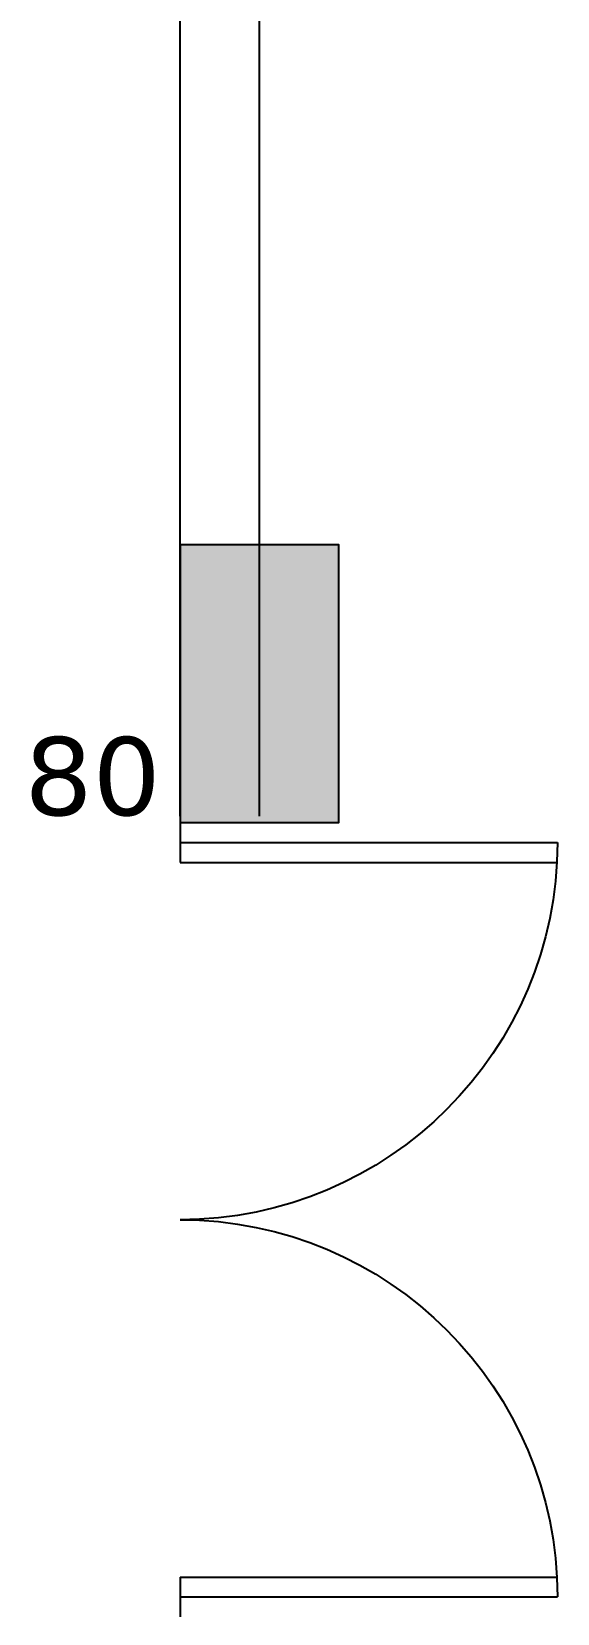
# Model space of a CAD drawing. Header units: inches. Extents: x -217 to 2701, y -906 to 3312.
# Drawn here: x 568.8 to 608.5, y 1341.3 to 1460.8 of the extents above; entities that cross this region are included whole.
import ezdxf

# ---------------------------------------------------------------- set-up
doc = ezdxf.new("R2010")
doc.units = ezdxf.units.IN
doc.header["$MEASUREMENT"] = 0
doc.layers.get('0').update_dxf_attribs({"color": 8, "linetype": 'CONTINUOUS'})
for name, color, linetype in [('COLUMN', 8, 'CONTINUOUS'), ('COLUMN HATCH', 8, 'CONTINUOUS'), ('TEXT', 8, 'CONTINUOUS'), ('WALL', 7, 'CONTINUOUS')]:
    doc.layers.add(name, color=color, linetype=linetype)
doc.styles.add('VERDANA', font='verdana.ttf')

# ---------------------------------------------------------------- blocks, each defined once
blk = doc.blocks.new('D5')
for p, q in [((1.5, 0), (1.5, 28.5)), ((3, 0), (3, 28.46)), ((57, 0), (57, 28.46)), ((58.5, 0), (58.5, 28.5)), ((3, 0), (0, 0)), ((60, 0), (57, 0))]:
    blk.add_line(p, q)
for centre, start, end in [((1.5, 0), 0, 90), ((58.5, 0), 90, 180)]:
    blk.add_arc(centre, 28.5, start, end)

msp = doc.modelspace()

# ---------------------------------------------------------------- hatches: boundary and pattern name
at = {"layer": 'COLUMN HATCH', "linetype": 'Continuous'}
msp.add_hatch(color=256, dxfattribs=at).paths.add_polyline_path([(592, 1422), (580, 1422), (580, 1401), (592, 1401)])
at = {"layer": 'TEXT', "lineweight": 0}
msp.add_hatch(color=256, dxfattribs=at).paths.add_polyline_path([(592, 1422), (580, 1422), (580, 1401), (592, 1401)])

# ---------------------------------------------------------------- linework, layer by layer
at = {"layer": 'COLUMN', "linetype": 'Continuous'}
msp.add_lwpolyline([(580, 1401), (592, 1401), (592, 1422), (580, 1422)], close=True, dxfattribs=at)
at = {"layer": 'TEXT', "lineweight": 0}
msp.add_lwpolyline([(580, 1401), (592, 1401), (592, 1422), (580, 1422)], close=True, dxfattribs=at)
at = {"layer": 'WALL', "linetype": 'Continuous'}
for p, q in [((580, 1401.5), (580, 1854)), ((586, 1401.5), (586, 1854)), ((580, 1401), (586, 1401))]:
    msp.add_line(p, q, dxfattribs=at)

# ---------------------------------------------------------------- block references
at = {"layer": 'COLUMN', "linetype": 'Continuous', "xscale": -1, "rotation": 270}
msp.add_blockref('D5', (580, 1341), dxfattribs=at)

# ---------------------------------------------------------------- texts
at = {"layer": 'TEXT', "lineweight": 0, "insert": (573.4, 1404.46), "char_height": 5.906, "width": 5.1391, "attachment_point": 5, "style": 'VERDANA'}
msp.add_mtext('80', dxfattribs=at)

doc.saveas('drawing.dxf')
